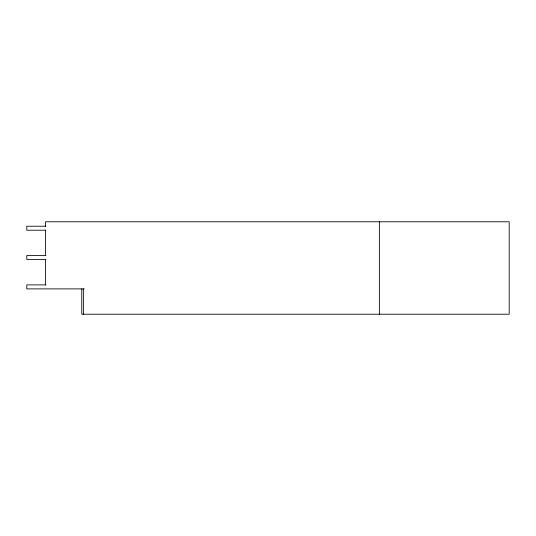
<?xml version="1.0" encoding="UTF-8"?>
<svg xmlns="http://www.w3.org/2000/svg" width="536" height="536" viewBox="0 0 536 536"><rect width="100%" height="100%" fill="white"/><g stroke="black" fill="none" stroke-linecap="round" stroke-linejoin="round"><path stroke-width="0.8" d="M45.942 226.219L26.8 226.219L26.8 230.219L45.942 230.219M45.942 255.558L26.8 255.558L26.8 259.558L45.942 259.558M45.942 284.891L26.8 284.891L26.8 288.891L84.246 288.891M379.374 221.777L379.374 314.223M83.375 288.891L83.375 314.223M81.773 288.891L81.773 314.223L509.2 314.223L509.2 221.777L45.533 221.777L45.533 226.219M45.533 230.219L45.533 255.558M45.533 259.558L45.533 284.891"/></g></svg>
